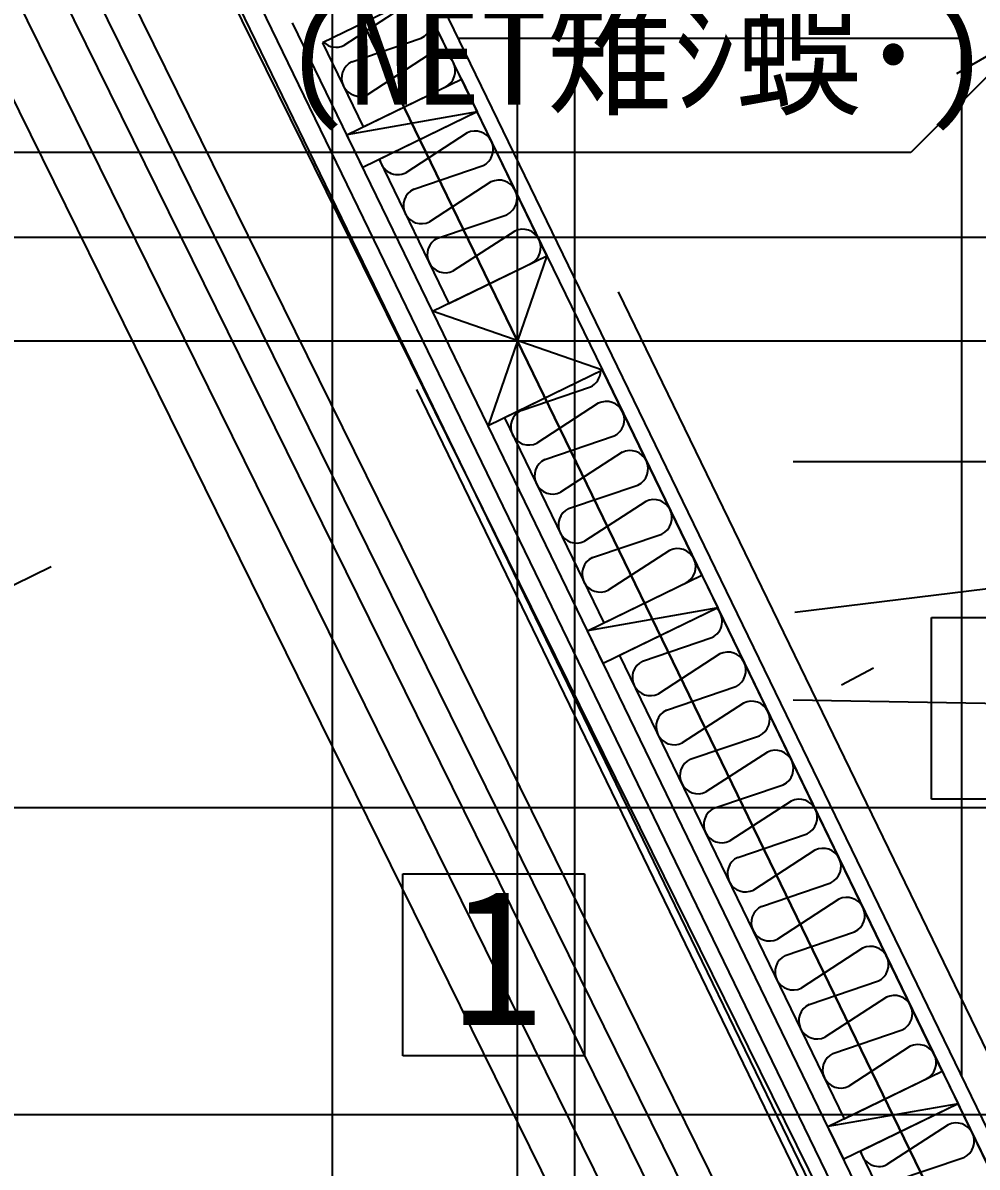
# Model space of a CAD drawing. Header units: metres. Extents: x 10908 to 27249, y 7268 to 22901.
# Drawn here: x 15669 to 16457, y 14558 to 15502 of the extents above; entities that cross this region are included whole.
import ezdxf

# ---------------------------------------------------------------- set-up
doc = ezdxf.new("R2010")
doc.units = ezdxf.units.M

msp = doc.modelspace()

# ---------------------------------------------------------------- linework, layer by layer
at = {"layer": '繝上Φ繧ｬ繝ｼ繝代う繝_2F'}
for p, q in [((16705, 15140), (16305, 15140)), ((16703.51, 15064.37), (16306.49, 15015.63)), ((16704.97, 14936.51), (16305.03, 14943.49))]:
    msp.add_line(p, q, dxfattribs=at)
at = {"layer": '繝繝ｼ繧ｿ 001_1F'}
for p, q in [((15924.7, 7962.5), (15924.7, 21845)), ((15736.18, 15943.71), (19509.73, 8163.19)), ((15692.57, 15053.43), (15467.63, 14944.33)), ((15692.57, 15053.43), (15692.57, 15053.43)), ((15692.57, 15053.43), (15692.57, 15053.43)), ((16344.88, 14956), (16371.4, 14970.04)), ((15014.7, 14601.25), (22924.7, 14601.25))]:
    msp.add_line(p, q, dxfattribs=at)
at = {"layer": '繝繝ｼ繧ｿ 001_2F'}
for p, q in [((15924.7, 9922.05), (15924.7, 21845)), ((16124.7, 9922.05), (16124.7, 21845)), ((16584.92, 13789.94), (14793.54, 17423.08)), ((16505, 15498.11), (16402.27, 15395.39)), ((16440.05, 15460.61), (16505, 15498.11)), ((16402.27, 15395.39), (15602.27, 15395.39)), ((18621.83, 9993.91), (16402.08, 14570.71))]:
    msp.add_line(p, q, dxfattribs=at)
at = {"layer": '繝繝ｼ繧ｿ 001_R'}
msp.add_line((16478.63, 14005.5), (15014.7, 16974.54), dxfattribs=at)
at = {"layer": '蜀螢∽ｻ穂ｸ_1F'}
msp.add_line((16567.93, 14377.7), (15989.7, 15569.93), dxfattribs=at)
at = {"layer": '螟門｣∽ｻ穂ｸ_1F'}
for p, q in [((15838.2, 15535.13), (16431.62, 14311.59)), ((15854.2, 15538.81), (16446.01, 14318.57))]:
    msp.add_line(p, q, dxfattribs=at)
at = {"layer": '螢_1F'}
for p, q in [((15986.29, 15548.32), (16101.76, 15310.23)), ((16007.29, 15264.41), (15891.81, 15502.5)), ((16028.47, 15490), (16444.13, 15490)), ((16444.13, 15490), (16444.13, 14632.97)), ((15936.62, 15410.11), (16031.1, 15455.93)), ((16031.1, 15455.93), (16044.19, 15428.94)), ((16044.19, 15428.94), (15936.62, 15410.11)), ((16044.19, 15428.94), (15949.72, 15383.12)), ((15949.72, 15383.12), (15936.62, 15410.11)), ((16147.58, 15215.76), (16498.87, 14491.45)), ((16404.4, 14445.63), (16053.11, 15169.94)), ((16135.18, 15000.72), (16229.65, 15046.54)), ((16229.65, 15046.54), (16242.74, 15019.55)), ((16242.74, 15019.55), (16135.18, 15000.72)), ((16242.74, 15019.55), (16148.27, 14973.73)), ((16148.27, 14973.73), (16135.18, 15000.72)), ((16333.73, 14591.33), (16428.21, 14637.15)), ((16428.21, 14637.15), (16441.3, 14610.16)), ((16441.3, 14610.16), (16333.73, 14591.33)), ((16441.3, 14610.16), (16346.82, 14564.34)), ((16346.82, 14564.34), (16333.73, 14591.33))]:
    msp.add_line(p, q, dxfattribs=at)
at = {"layer": '謇区村_2F'}
for p, q in [((15113.7, 16997.62), (16523.93, 14137.49)), ((15039.7, 16980.37), (16490.07, 14038.83)), ((16467.19, 13972.16), (14989.7, 16968.71)), ((16433.34, 13873.5), (14915.7, 16951.46))]:
    msp.add_line(p, q, dxfattribs=at)
at = {"layer": '譁ｭ辭ｱ譚_1F'}
for p, q in [((15997.4, 15525.41), (15916.42, 15486.14)), ((16031.1, 15455.93), (15997.4, 15525.41)), ((15984.87, 15516.87), (15934.16, 15483.94)), ((15916.42, 15486.14), (15950.12, 15416.66)), ((15940.71, 15470.44), (15997.96, 15489.87)), ((16004.51, 15476.38), (15953.8, 15443.45)), ((15950.12, 15416.66), (16031.1, 15455.93)), ((16044.19, 15428.94), (15963.21, 15389.66)), ((16101.76, 15310.23), (16044.19, 15428.94)), ((16035.9, 15411.66), (15985.19, 15378.73)), ((15963.21, 15389.66), (16020.78, 15270.96)), ((15991.73, 15365.23), (16048.99, 15384.66)), ((16055.54, 15371.17), (16004.82, 15338.24)), ((16011.37, 15324.74), (16068.63, 15344.17)), ((16075.17, 15330.68), (16024.46, 15297.75)), ((16020.78, 15270.96), (16101.76, 15310.23)), ((16147.58, 15215.76), (16066.6, 15176.48)), ((16229.65, 15046.54), (16147.58, 15215.76)), ((16080.35, 15182.52), (16137.61, 15201.95)), ((16144.15, 15188.45), (16093.44, 15155.52)), ((16066.6, 15176.48), (16148.67, 15007.27)), ((16099.99, 15142.03), (16157.24, 15161.46)), ((16163.79, 15147.97), (16113.08, 15115.03)), ((16119.62, 15101.54), (16176.88, 15120.97)), ((16183.43, 15107.48), (16132.72, 15074.55)), ((16139.26, 15061.05), (16196.52, 15080.48)), ((16203.07, 15066.99), (16152.35, 15034.06)), ((16148.67, 15007.27), (16229.65, 15046.54)), ((16242.74, 15019.55), (16161.77, 14980.27)), ((16428.21, 14637.15), (16242.74, 15019.55)), ((16180.72, 14975.57), (16237.98, 14995.01)), ((16161.77, 14980.27), (16347.23, 14597.87)), ((16244.52, 14981.51), (16193.81, 14948.58)), ((16200.35, 14935.08), (16257.61, 14954.52)), ((16264.16, 14941.02), (16213.45, 14908.09)), ((16219.99, 14894.59), (16277.25, 14914.03)), ((16283.8, 14900.53), (16233.08, 14867.6)), ((16239.63, 14854.1), (16296.89, 14873.54)), ((16303.43, 14860.04), (16252.72, 14827.11)), ((16259.27, 14813.61), (16316.53, 14833.05)), ((16323.07, 14819.55), (16272.36, 14786.62)), ((16278.9, 14773.13), (16336.16, 14792.56)), ((16342.71, 14779.06), (16292, 14746.13)), ((16298.54, 14732.64), (16355.8, 14752.07)), ((16362.35, 14738.57), (16311.63, 14705.64)), ((16318.18, 14692.15), (16375.44, 14711.58)), ((16381.98, 14698.09), (16331.27, 14665.15)), ((16337.82, 14651.66), (16395.07, 14671.09)), ((16401.62, 14657.6), (16350.91, 14624.66)), ((16347.23, 14597.87), (16428.21, 14637.15)), ((16441.3, 14610.16), (16360.32, 14570.88)), ((16498.87, 14491.45), (16441.3, 14610.16)), ((16433.01, 14592.87), (16382.3, 14559.94)), ((16360.32, 14570.88), (16417.89, 14452.17)), ((16388.84, 14546.45), (16446.1, 14565.88))]:
    msp.add_line(p, q, dxfattribs=at)
for centre, start, end in [((15991.42, 15503.37), -64.12661, 115.87339), ((15927.61, 15497.43), -133.51461, -64.12661), ((16011.06, 15462.88), -64.12661, 115.87339), ((15947.25, 15456.94), 115.87339, -64.12661), ((16042.45, 15398.16), -64.12661, 115.87339), ((15978.64, 15392.22), -171.31098, -64.12661), ((16062.08, 15357.67), -64.12661, 115.87339), ((15998.28, 15351.73), 115.87339, -64.12661), ((16081.72, 15317.18), -64.12661, 115.87339), ((16017.92, 15311.24), 115.87339, -64.12661), ((16131.06, 15215.45), -64.12661, -1.65022), ((16150.7, 15174.96), -64.12661, 115.87339), ((16086.89, 15169.02), 115.87339, -64.12661), ((16170.34, 15134.47), -64.12661, 115.87339), ((16106.53, 15128.53), 115.87339, -64.12661), ((16189.97, 15093.98), -64.12661, 115.87339), ((16126.17, 15088.04), 115.87339, -64.12661), ((16209.61, 15053.49), -64.12661, 115.87339), ((16145.81, 15047.55), 115.87339, -64.12661), ((16231.43, 15008.5), -64.12661, 45.34461), ((16251.07, 14968.01), -64.12661, 115.87339), ((16187.26, 14962.08), 115.87339, -64.12661), ((16206.9, 14921.59), 115.87339, -64.12661), ((16270.7, 14927.52), -64.12661, 115.87339), ((16290.34, 14887.04), -64.12661, 115.87339), ((16226.54, 14881.1), 115.87339, -64.12661), ((16309.98, 14846.55), -64.12661, 115.87339), ((16246.18, 14840.61), 115.87339, -64.12661), ((16265.81, 14800.12), 115.87339, -64.12661), ((16329.62, 14806.06), -64.12661, 115.87339), ((16349.25, 14765.57), -64.12661, 115.87339), ((16285.45, 14759.63), 115.87339, -64.12661), ((16368.89, 14725.08), -64.12661, 115.87339), ((16305.09, 14719.14), 115.87339, -64.12661), ((16388.53, 14684.59), -64.12661, 115.87339), ((16324.72, 14678.65), 115.87339, -64.12661), ((16344.36, 14638.16), 115.87339, -64.12661), ((16408.17, 14644.1), -64.12661, 115.87339), ((16439.56, 14579.38), -64.12661, 115.87339), ((16375.75, 14573.44), -171.31098, -64.12661)]:
    msp.add_arc(centre, 15, start, end, dxfattribs=at)
at = {"layer": '譟ｱ_1F'}
for p, q in [((16007.29, 15264.41), (16101.76, 15310.23)), ((16101.76, 15310.23), (16053.11, 15169.94)), ((16101.76, 15310.23), (16147.58, 15215.76)), ((16053.11, 15169.94), (16007.29, 15264.41)), ((16147.58, 15215.76), (16007.29, 15264.41)), ((16147.58, 15215.76), (16053.11, 15169.94))]:
    msp.add_line(p, q, dxfattribs=at)
at = {"layer": '閠仙鴨螢_1F'}
for p, q in [((16160.66, 15280.45), (16557.77, 14461.67)), ((16160.66, 15280.45), (16557.77, 14461.67)), ((16391.32, 14380.94), (15994.21, 15199.72)), ((16391.32, 14380.94), (15994.21, 15199.72)), ((16419.18, 14861.52), (16419.18, 15011.52)), ((16419.18, 15011.52), (16569.18, 15011.52)), ((16569.18, 14861.52), (16419.18, 14861.52)), ((15982.8, 14649.87), (15982.8, 14799.87)), ((15982.8, 14799.87), (16132.8, 14799.87)), ((16132.8, 14799.87), (16132.8, 14649.87)), ((16132.8, 14649.87), (15982.8, 14649.87))]:
    msp.add_line(p, q, dxfattribs=at)
at = {"layer": '騾壹ｊ闃ｯ_1F'}
for p, q in [((15924.73, 9325.01), (15924.73, 22205.01)), ((16077.47, 10010), (16077.47, 22205.01)), ((18614.06, 10010), (14765.12, 17945.96)), ((18480.57, 9945.37), (14580.06, 17856.11)), ((13953.36, 15325.54), (24358.08, 15325.54)), ((13801.7, 15240.08), (24358.08, 15240.08)), ((13514.72, 14854.77), (24358.07, 14854.77))]:
    msp.add_line(p, q, dxfattribs=at)
at = {"layer": '騾壹ｊ闃ｯ_2F'}
for p, q in [((15924.73, 9325.01), (15924.73, 22205.01)), ((16077.47, 10010), (16077.47, 22205.01)), ((18614.06, 10010), (14765.12, 17945.96)), ((18480.57, 9945.37), (14580.06, 17856.11)), ((13953.36, 15325.54), (24358.08, 15325.54)), ((13801.7, 15240.08), (24358.08, 15240.08)), ((13514.72, 14854.77), (24358.07, 14854.77))]:
    msp.add_line(p, q, dxfattribs=at)
at = {"layer": '騾壹ｊ闃ｯ_R'}
for p, q in [((15924.73, 9325.01), (15924.73, 22205.01)), ((16077.47, 10010), (16077.47, 22205.01)), ((18614.06, 10010), (14765.12, 17945.96)), ((18480.57, 9945.37), (14580.06, 17856.11)), ((13953.36, 15325.54), (24358.08, 15325.54)), ((13801.7, 15240.08), (24358.08, 15240.08)), ((13514.72, 14854.77), (24358.07, 14854.77))]:
    msp.add_line(p, q, dxfattribs=at)
at = {"layer": '驛ｨ螻_1F'}
msp.add_line((12701.67, 21530.01), (19069.78, 8614.62), dxfattribs=at)
at = {"layer": '驛ｨ螻_2F'}
msp.add_line((12701.67, 21530.01), (19069.78, 8614.62), dxfattribs=at)

# ---------------------------------------------------------------- texts
at = {"layer": '繝繝ｼ繧ｿ 001_2F'}
msp.add_text('(NET雉ｼ蜈･)', height=80, dxfattribs=at).set_placement((15884.1, 15435.01))
at = {"layer": '閠仙鴨螢_1F'}
msp.add_text('1', height=112, dxfattribs=at).set_placement((16022.8, 14675.34))

doc.saveas('drawing.dxf')
